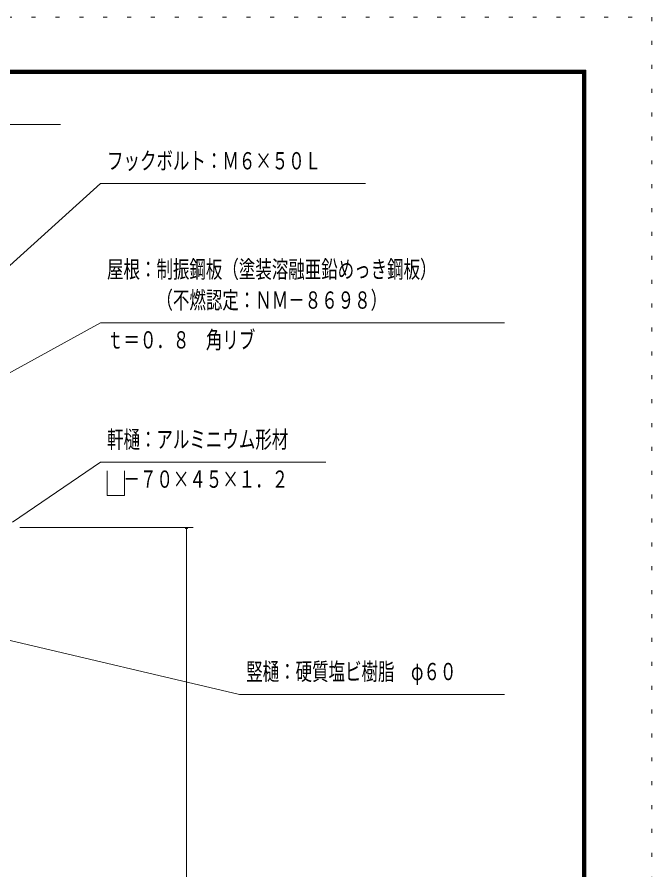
# Model space of a CAD drawing. Units: millimetres, scale not verified. Extents: x -25848 to 25858, y -10500 to 10500.
# Drawn here: x 21067 to 25858, y 4071 to 10500 of the extents above; entities that cross this region are included whole.
import ezdxf
from ezdxf.enums import TextEntityAlignment as Align

# ---------------------------------------------------------------- set-up
doc = ezdxf.new("R2010")
doc.units = ezdxf.units.MM
doc.header["$LTSCALE"] = 60
doc.linetypes.add('USER4', pattern=[3, 0.5, -2.5])
for name, color, linetype, lineweight in [('0-A_2-52DIM', 3, 'Continuous', 18), ('0-C_F-F1PAPER', 5, 'Continuous', 18), ('0-D_F-E_J_ADD', 5, 'USER4', 18)]:
    doc.layers.add(name, color=color, linetype=linetype, lineweight=lineweight)
doc.styles.add('ＭＳ ゴシック', font='')
doc.styles.get('ＭＳ ゴシック').set_extended_font_data('MS Gothic')

msp = doc.modelspace()

# ---------------------------------------------------------------- linework, layer by layer
at = {"layer": '0-A_2-52DIM'}
for p, q in [((21396.37, 9689.93), (19246.37, 9689.93)), ((20440.07, 7506.15), (21696.37, 8194.93)), ((21696.37, 8194.93), (24746.37, 8194.93)), ((22396.37, 6652.53), (21088.61, 6652.53)), ((22356.37, 6652.53), (22336.37, 6652.53)), ((22346.37, -900.07), (22346.37, 6652.53))]:
    msp.add_line(p, q, dxfattribs=at)
for points in [[(23696.37, 9244.93), (21696.37, 9244.93), (19985.31, 7699.55)], [(21032.43, 6692.54), (21696.37, 7144.93), (23396.37, 7144.93)], [(21878.01, 7078.88), (21878.01, 6894.93), (21746.37, 6894.93), (21746.37, 7078.88)], [(20973.98, 5810.98), (22746.37, 5394.93), (24746.37, 5394.93)]]:
    msp.add_lwpolyline(points, dxfattribs=at)
msp.add_arc((22346.37, 6652.53), 10, 180, 0, dxfattribs=at)
at = {"layer": '0-C_F-F1PAPER'}
for points in [[(25357.78, -10000), (-3342.22, -10000), (-3342.22, 10100), (25357.78, 10100)], [(25355.28, -9997.5), (-3339.72, -9997.5), (-3339.72, 10097.5), (25355.28, 10097.5)], [(25352.78, -9995), (-3337.22, -9995), (-3337.22, 10095), (25352.78, 10095)], [(25350.28, -9992.5), (25350.28, 10092.5), (-3334.72, 10092.5), (-3334.72, -9992.5)], [(25347.78, -9990), (-3332.22, -9990), (-3332.22, 10090), (25347.78, 10090)], [(25345.28, -9987.5), (25345.28, 10087.5), (-3329.72, 10087.5), (-3329.72, -9987.5)], [(25342.78, -9985), (-3327.22, -9985), (-3327.22, 10085), (25342.78, 10085)], [(25340.28, -9982.5), (25340.28, 10082.5), (-3324.72, 10082.5), (-3324.72, -9982.5)], [(25337.78, -9980), (25337.78, 10080), (-3322.22, 10080), (-3322.22, -9980)], [(25335.28, -9977.5), (25335.28, 10077.5), (-3319.72, 10077.5), (-3319.72, -9977.5)], [(25332.78, -9975), (-3317.22, -9975), (-3317.22, 10075), (25332.78, 10075)]]:
    msp.add_lwpolyline(points, close=True, dxfattribs=at)
at = {"layer": '0-D_F-E_J_ADD'}
msp.add_lwpolyline([(25857.78, -10500), (-3842.22, -10500), (-3842.22, 10500), (25857.78, 10500)], close=True, dxfattribs=at)

# ---------------------------------------------------------------- texts
at = {"layer": '0-A_2-52DIM', "color": 7, "style": 'ＭＳ ゴシック', "width": 0.7}
for s, p in [('フックボルト：Ｍ６×５０Ｌ', (21746.37, 9312.7)), ('屋根：制振鋼板（塗装溶融亜鉛めっき鋼板）', (21746.37, 8494.61)), ('\u3000\u3000\u3000（不燃認定：ＮＭ－８６９８）', (21746.37, 8262.7)), ('ｔ＝０．８\u3000角リブ', (21746.37, 7962.7)), ('軒樋：アルミニウム形材', (21746.37, 7212.7)), ('\u3000－７０×４５×１．２', (21746.37, 6912.7)), ('竪樋：硬質塩ビ樹脂\u3000φ６０', (22796.37, 5462.7))]:
    msp.add_text(s, height=130.2, dxfattribs=at).set_placement(p, align=Align.BOTTOM_LEFT)

doc.saveas('drawing.dxf')
